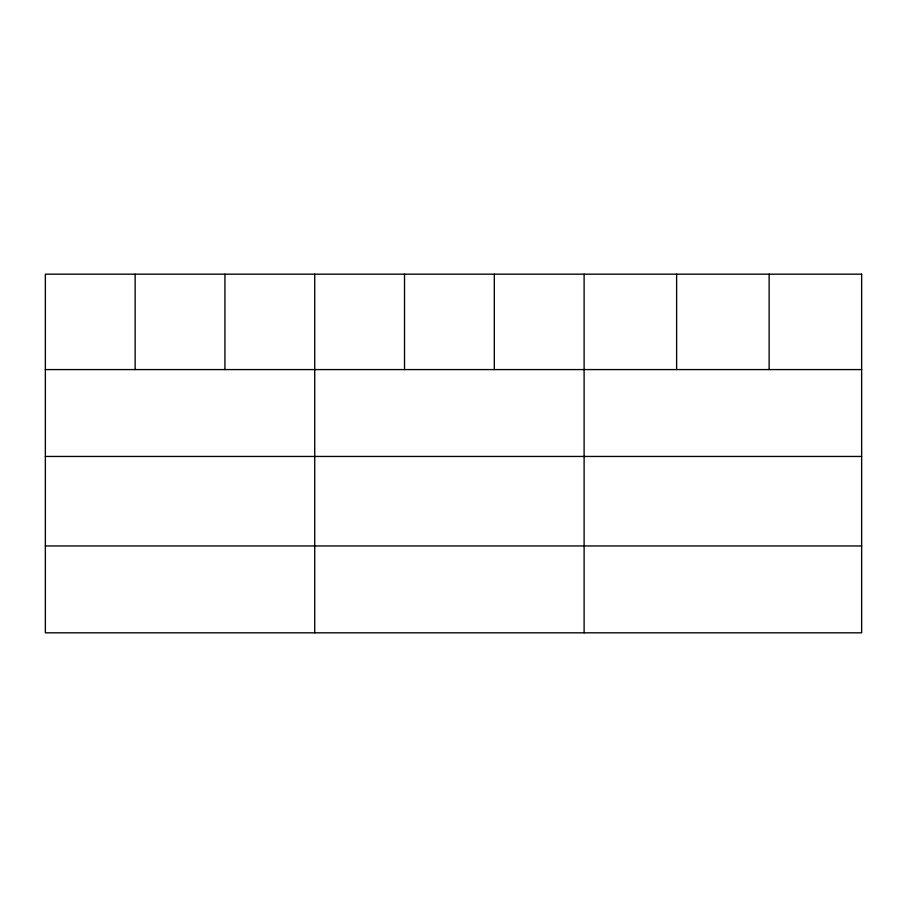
<?xml version="1.0" encoding="UTF-8"?>
<svg xmlns="http://www.w3.org/2000/svg" width="907" height="907" viewBox="0 0 907 907"><rect width="100%" height="100%" fill="white"/><g stroke="black" fill="none" stroke-linecap="round" stroke-linejoin="round"><path stroke-width="1.36" d="M45.35 369.58L861.65 369.58M45.35 456.448L861.65 456.448M45.35 545.957L861.65 545.957M769.136 274.175L769.136 369.58M676.622 274.175L676.622 369.58M584.108 274.175L584.108 632.825M494.315 274.175L494.315 369.58M404.522 274.175L404.522 369.58M314.729 274.175L314.729 632.825M224.936 274.175L224.936 369.58M135.143 274.175L135.143 369.58M861.65 274.175L45.35 274.175L45.35 632.825L861.65 632.825L861.65 274.175"/></g></svg>
